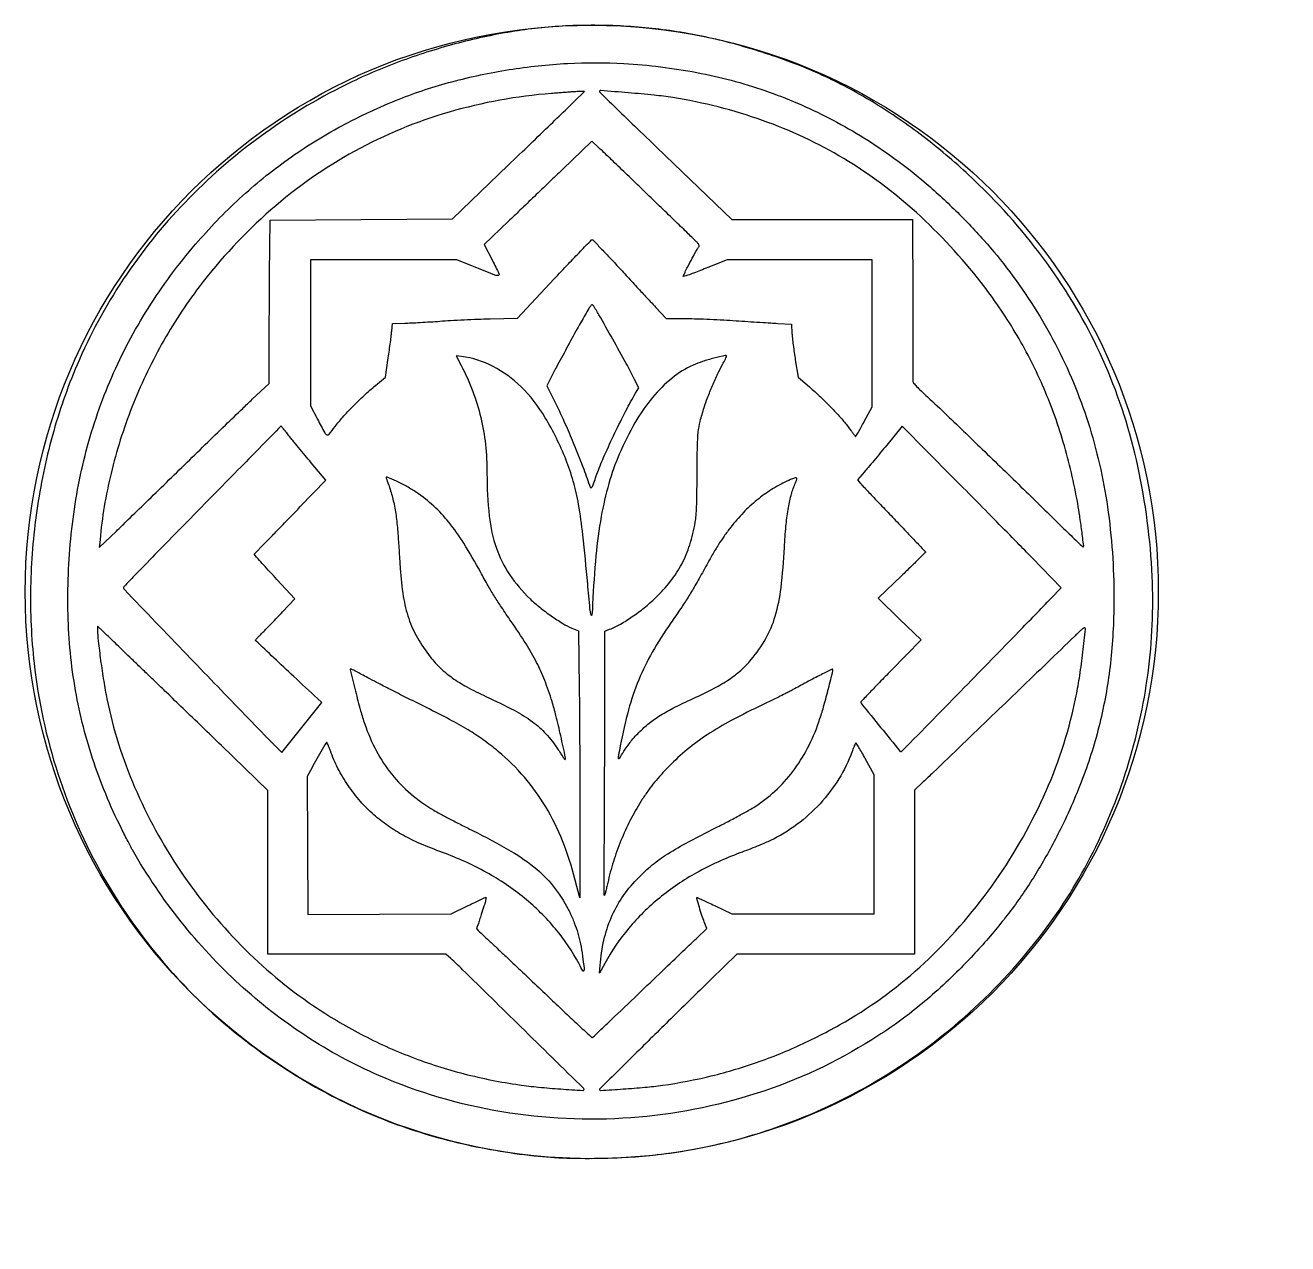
# Model space of a CAD drawing. Header units: millimetres. Extents: x 8 to 202, y 10 to 284.
# Drawn here: x 12.5 to 57.07, y 53 to 96 of the extents above; entities that cross this region are included whole.
import ezdxf

# ---------------------------------------------------------------- set-up
doc = ezdxf.new("R2010")
doc.units = ezdxf.units.MM
doc.layers.add('CUT', color=1, linetype='Continuous')
doc.layers.add('ENGRAVE', color=7, linetype='Continuous')

msp = doc.modelspace()

# ---------------------------------------------------------------- linework, layer by layer
at = {"layer": 'CUT'}
msp.add_circle((32.5, 76), 20, dxfattribs=at)
at = {"layer": 'ENGRAVE'}
for points in [[(22.924, 11.036, 0.000003), (45.118, 11.044, 0.000001), (67.428, 11.053, 0.198812)], [(51.256, 36.96, -0.000006), (50.572, 38.028, -0.000008)]]:
    msp.add_lwpolyline(points, format="xyb", dxfattribs=at)
for points in [[(31.57, 95.975, 0.029331), (29.667, 95.771, 0.024072), (27.669, 95.339, 0.023679), (25.685, 94.706, 0.025621), (23.822, 93.903, 0.043025), (20.791, 92.068, 0.043871), (18.14, 89.751, 0.044373), (15.96, 87.035, 0.046238), (14.328, 84.013, 0.033665), (13.46, 81.522, 0.03131), (12.908, 78.876, 0.03113), (12.689, 76.166, 0.032321), (12.812, 73.484, 0.050742), (13.651, 69.592, 0.050919), (15.255, 65.953, 0.050997), (17.559, 62.718, 0.051214), (20.467, 60.022, 0.03308), (22.75, 58.529, 0.034919), (25.17, 57.38, 0.034727), (27.739, 56.575, 0.031995), (30.466, 56.105, 0.01873), (31.623, 56.025, 0.013837), (32.906, 56.02, 0.013687), (34.206, 56.086, 0.016702), (35.417, 56.222, 0.048925), (39.092, 57.133, 0.047899), (42.549, 58.745, 0.047595), (45.655, 60.997, 0.047041), (48.292, 63.804, 0.04586), (50.098, 66.629, 0.043428), (51.397, 69.787, 0.043162), (52.137, 73.141, 0.044058), (52.283, 76.55, 0.042141), (51.776, 80.44, 0.048764), (50.632, 83.996, 0.049381), (48.837, 87.226, 0.045154), (46.395, 90.148, 0.023288), (44.805, 91.594, 0.025747), (43.137, 92.834, 0.026674), (41.41, 93.858, 0.029553), (39.641, 94.653, 0.023339), (37.615, 95.317, 0.026939), (35.63, 95.753, 0.027294), (33.633, 95.969, 0.025228)], [(33.635, 94.649, -0.032146), (36.207, 94.333, -0.036209), (38.614, 93.694, -0.036662), (40.878, 92.724, -0.034597), (43.022, 91.418, -0.021027), (44.156, 90.54, -0.017724), (45.282, 89.52, -0.017676), (46.336, 88.42, -0.020536), (47.255, 87.3, -0.041549), (48.869, 84.746, -0.042831), (50.019, 81.985, -0.041721), (50.705, 79.002, -0.035708), (50.933, 75.785, -0.025603), (50.822, 73.622, -0.030466), (50.489, 71.607, -0.030795), (49.917, 69.664, -0.027213), (49.091, 67.723, -0.019116), (48.335, 66.32, -0.022388), (47.509, 65.054, -0.022228), (46.568, 63.859, -0.018355), (45.464, 62.67, -0.012135), (44.712, 61.953, -0.01517), (43.979, 61.326, -0.01542), (43.219, 60.754, -0.013312), (42.388, 60.199, -0.062768), (38.339, 58.311, -0.059731), (33.879, 57.445, -0.059458), (29.321, 57.656, -0.061095), (24.985, 58.937, -0.042758), (22.416, 60.323, -0.040323), (20.065, 62.15, -0.03962), (18, 64.365, -0.038166), (16.282, 66.905, -0.009009), (16.229, 67.003, -0.001502), (16.13, 67.194, -0.001646), (16.015, 67.419, -0.001458), (15.896, 67.654, -0.036577), (14.876, 70.129, -0.038397), (14.248, 72.686, -0.037399), (14.007, 75.371, -0.031425), (14.144, 78.224, -0.036077), (14.656, 80.987, -0.038709), (15.552, 83.58, -0.038686), (16.837, 86.006, -0.035951), (18.509, 88.269, -0.029578), (20.069, 89.885, -0.031246), (21.781, 91.275, -0.0312), (23.656, 92.442, -0.029311), (25.7, 93.394, -0.029498), (27.565, 94.008, -0.025593), (29.579, 94.433, -0.025466), (31.638, 94.653, -0.028349)], [(31.734, 93.643, -0.000305), (31.649, 93.636, -0.000049), (31.481, 93.623, -0.000054), (31.284, 93.608, -0.000047), (31.078, 93.592, 0.051669), (27.464, 92.935, 0.0547), (24.135, 91.557, 0.054478), (21.172, 89.483, 0.050511), (18.642, 86.771, 0.035187), (17.315, 84.741, 0.033739), (16.264, 82.517, 0.033959), (15.528, 80.187, 0.036837), (15.139, 77.841), (15.114, 77.568), (15.719, 78.151, 0.000921), (16.061, 78.482, 0.00018), (16.675, 79.078, 0.000191), (17.39, 79.774, 0.000177), (18.122, 80.488, -0.000472), (18.854, 81.2, -0.000515), (19.566, 81.89, -0.000481), (20.177, 82.48, -0.002558), (20.513, 82.8), (21.105, 83.36), (21.109, 84.347, -0.000452), (21.111, 84.854, -0.000147), (21.116, 85.601, -0.000147), (21.121, 86.432, -0.000165), (21.127, 87.231), (21.141, 89.127), (24.362, 89.145), (27.583, 89.163), (29.549, 91.058, 0.000124), (30.329, 91.809, 0.000159), (31.045, 92.501, 0.000121), (31.645, 93.08, 0.001393), (31.88, 93.309), (32.245, 93.665), (32.062, 93.66, 0.003123), (31.982, 93.657, 0.002147), (31.891, 93.652, 0.002164), (31.803, 93.647, 0.004406)], [(32.773, 93.656, 0.202751), (32.779, 93.643, 0.000022), (33.459, 92.983, 0.00062), (34.212, 92.254, 0.000374), (35.106, 91.391), (37.439, 89.145), (40.63, 89.145), (43.822, 89.145), (43.829, 86.328, 0.000128), (43.831, 85.243, 0.000204), (43.834, 84.315, 0.000035), (43.838, 83.495, 0.011495), (43.839, 83.43, 0.163603), (43.861, 83.374, 0.013536), (43.967, 83.255, 0.013847), (44.124, 83.097, 0.005184), (44.352, 82.883, -0.0056), (45.036, 82.242, -0.000875), (46.37, 80.958, -0.001036), (47.833, 79.539, -0.001388), (49.154, 78.246, 0.002218), (49.417, 77.989, 0.003697), (49.641, 77.775, 0.00055), (49.84, 77.589, 0.404397), (49.853, 77.589, 0.23206), (49.866, 77.627, 0.000657), (49.797, 78.168, 0.004266), (49.724, 78.688, 0.007423), (49.655, 79.118, 0.02758), (49.144, 81.288, 0.031418), (48.413, 83.294, 0.031968), (47.45, 85.163, 0.030612), (46.244, 86.921, 0.042598), (43.958, 89.388, 0.049574), (41.393, 91.294, 0.050175), (38.531, 92.641, 0.04548), (35.362, 93.446, 0.013779), (34.702, 93.533, 0.005474), (33.793, 93.616, 0.000881), (32.815, 93.694, 0.437032)], [(31.461, 90.907, -0.000208), (31, 90.464, -0.00014), (30.474, 89.959, -0.000141), (29.965, 89.471, -0.00028), (29.561, 89.084), (28.7, 88.261), (28.992, 87.695, -0.00435), (29.224, 87.235, -0.431445), (29.201, 87.174, -0.19617), (29.11, 87.173, -0.001527), (28.412, 87.45), (27.73, 87.723), (25.147, 87.723), (22.564, 87.723), (22.564, 85.149), (22.564, 82.575), (22.817, 82.095, 0.002882), (23.076, 81.612, 0.172427), (23.149, 81.546, 0.331114), (23.225, 81.566, 0.00981), (23.439, 81.84, -0.022171), (23.704, 82.163, -0.011399), (24.062, 82.544, -0.011004), (24.465, 82.936, -0.01247), (24.868, 83.293), (25.214, 83.584), (25.314, 84.259, 0.00208), (25.354, 84.537, 0.002085), (25.392, 84.816, 0.002036), (25.423, 85.059, 0.008311), (25.438, 85.207), (25.463, 85.48), (25.9, 85.489, 0.006644), (26.122, 85.496, 0.002265), (26.445, 85.513, 0.002252), (26.801, 85.534, 0.002595), (27.14, 85.557, -0.0046), (27.516, 85.582, -0.002334), (27.99, 85.606, -0.002318), (28.479, 85.627, -0.003461), (28.907, 85.64), (29.872, 85.663), (31.173, 87.048, -0.001342), (31.675, 87.58, -0.002194), (32.103, 88.027, -0.000266), (32.486, 88.423, -0.20313), (32.512, 88.434, -0.203663), (32.537, 88.423, -0.000511), (32.81, 88.139, -0.003056), (33.117, 87.816, -0.001885), (33.474, 87.431, 0.000209), (33.855, 87.019, 0.000213), (34.235, 86.609, 0.000207), (34.565, 86.253, 0.000877), (34.763, 86.04), (35.125, 85.652), (35.86, 85.648, -0.006533), (36.212, 85.642, -0.002974), (36.672, 85.625, -0.002944), (37.157, 85.601, -0.004043), (37.592, 85.574, 0.000861), (38.009, 85.545, 0.000797), (38.437, 85.517, 0.000795), (38.818, 85.493, 0.00267), (39.067, 85.479), (39.545, 85.455), (39.566, 85.128, 0.011398), (39.581, 84.962, 0.003771), (39.61, 84.718, 0.003753), (39.646, 84.448, 0.004254), (39.685, 84.19), (39.782, 83.579), (40.183, 83.235, -0.012911), (40.573, 82.883, -0.010743), (40.971, 82.489, -0.01103), (41.325, 82.105, -0.023189), (41.579, 81.789, 0.003541), (41.664, 81.675, 0.00563), (41.739, 81.578, 0.001643), (41.805, 81.495, 0.211289), (41.816, 81.489, 0.284605), (41.827, 81.495, 0.000806), (41.912, 81.642, 0.004268), (42.007, 81.811, 0.00261), (42.117, 82.012), (42.4, 82.536), (42.4, 85.13), (42.4, 87.723), (39.839, 87.723), (37.277, 87.723), (36.602, 87.452, -0.001843), (36.337, 87.346, -0.002517), (36.096, 87.253, -0.001646), (35.894, 87.177, -0.029009), (35.827, 87.156), (35.726, 87.131), (35.794, 87.29, -0.019562), (35.879, 87.467, -0.003859), (36.045, 87.778, -0.002639), (36.218, 88.091, -0.042504), (36.285, 88.191, 0.259892), (36.292, 88.228, 0.073851), (36.264, 88.281, 0.036055), (36.198, 88.358, 0.007631), (36.072, 88.483, -0.000842), (35.907, 88.641, -0.000067), (35.471, 89.062, -0.000091), (34.952, 89.563, -0.000069), (34.384, 90.111, 0.00041), (33.818, 90.657, 0.000551), (33.305, 91.15, 0.000375), (32.873, 91.563, 0.005932), (32.725, 91.702), (32.5, 91.906)], [(32.264, 85.778, 0.003779), (31.989, 85.288, 0.001442), (31.612, 84.601, 0.001271), (31.249, 83.929, 0.006896), (31.058, 83.562), (30.915, 83.278), (31.254, 82.59, -0.009811), (31.516, 82.033, -0.005782), (31.807, 81.357, -0.005701), (32.092, 80.655, -0.007643), (32.332, 80.011, 0.00392), (32.447, 79.696, 0.45927), (32.484, 79.682, 0.177671), (32.521, 79.726, 0.00112), (32.705, 80.219, -0.016376), (32.951, 80.825, -0.007176), (33.315, 81.612, -0.007209), (33.707, 82.399, -0.014077), (34.046, 83.012), (34.159, 83.204), (34.008, 83.504, 0.009099), (33.718, 84.058, 0.002482), (33.239, 84.922, 0.001877), (32.754, 85.78, 0.019368), (32.539, 86.125, 0.36546), (32.505, 86.134, 0.11915), (32.462, 86.1, 0.033426), (32.395, 86.002, 0.004142)], [(27.892, 83.992, -0.028259), (28.299, 83.078, -0.032309), (28.581, 82.163, -0.031903), (28.744, 81.21, -0.026328), (28.8, 80.18, 0.026604), (28.881, 78.679, 0.056139), (29.135, 77.542, 0.066116), (29.6, 76.612, 0.052975), (30.324, 75.756, 0.022837), (30.661, 75.461, 0.015636), (31.069, 75.157, 0.015719), (31.474, 74.893, 0.036185), (31.798, 74.726), (32.032, 74.627), (32.057, 72.6, -0.00123), (32.066, 71.634, -0.000573), (32.073, 70.38, -0.000568), (32.078, 69.065, -0.000794), (32.079, 67.89), (32.077, 65.207), (31.918, 65.827, 0.031662), (31.467, 67.216, 0.040523), (30.872, 68.421, 0.042625), (30.119, 69.466, 0.042016), (29.196, 70.373, 0.017283), (28.668, 70.781, 0.019973), (28.138, 71.132, 0.015428), (27.479, 71.503, 0.005567), (26.52, 71.992, -0.001329), (25.961, 72.27, -0.001285), (25.397, 72.555, -0.001268), (24.902, 72.809, -0.004724), (24.593, 72.972, 0.001087), (24.37, 73.091, 0.001756), (24.18, 73.192, 0.000262), (24.011, 73.281, 0.121096), (23.999, 73.284, 0.486568), (23.971, 73.249, 0.001053), (24.156, 72.501, 0.005842), (24.338, 71.809, 0.01652), (24.486, 71.333, 0.038599), (24.902, 70.379, 0.047001), (25.437, 69.567, 0.047743), (26.107, 68.878, 0.041958), (26.924, 68.295, 0.011387), (27.126, 68.182, 0.002571), (27.474, 67.998, 0.002663), (27.878, 67.791, 0.00258), (28.289, 67.585, -0.016957), (29.647, 66.855, -0.043236), (30.56, 66.213, -0.05555), (31.209, 65.53, -0.049571), (31.72, 64.696, -0.019239), (31.883, 64.326, -0.022293), (32.007, 63.961, -0.021723), (32.102, 63.578, -0.016676), (32.172, 63.154, -0.002044), (32.229, 62.708, -0.133507), (32.218, 62.632, -0.618585), (32.185, 62.63, -0.007442), (32.051, 62.873, 0.051937), (31.216, 64.114, 0.047627), (30.122, 65.197, 0.045228), (28.785, 66.1, 0.038206), (27.231, 66.808, -0.013485), (26.455, 67.116, -0.024204), (25.839, 67.417, -0.027442), (25.311, 67.745, -0.02522), (24.806, 68.139, -0.035227), (24.331, 68.611, -0.029992), (23.9, 69.17, -0.029961), (23.538, 69.777, -0.034929), (23.271, 70.394, 0.005845), (23.229, 70.509, 0.009404), (23.19, 70.606, 0.003702), (23.155, 70.687, 0.296349), (23.144, 70.695, 0.268059), (23.122, 70.682, 0.000683), (22.938, 70.365, 0.004308), (22.75, 70.034, 0.004271), (22.567, 69.698), (22.454, 69.486), (22.463, 67.055), (22.473, 64.624), (25.007, 64.636), (27.541, 64.648), (28.138, 64.937, -0.000833), (28.368, 65.047, -0.001352), (28.564, 65.14, -0.000169), (28.739, 65.223, -0.110588), (28.749, 65.225, -0.463963), (28.767, 65.204, -0.019002), (28.744, 65.092, -0.015352), (28.694, 64.916, -0.003421), (28.598, 64.618, 0.000327), (28.536, 64.426, 0.000536), (28.483, 64.264, 0.000037), (28.435, 64.118, 0.078739), (28.434, 64.113, 0.206131), (28.436, 64.109, 0.000025), (28.646, 63.911, 0.000672), (28.878, 63.691, 0.000405), (29.155, 63.432, -0.000842), (29.52, 63.088, -0.000288), (30.048, 62.589, -0.000286), (30.631, 62.037, -0.000331), (31.185, 61.511, 0.001267), (31.689, 61.034, 0.002093), (32.118, 60.634, 0.000195), (32.502, 60.278, 0.288002), (32.52, 60.275, 0.094945), (32.538, 60.286, 0.000227), (32.761, 60.496, 0.001462), (33.012, 60.733, 0.000908), (33.306, 61.014, -0.000211), (34.236, 61.905, -0.000275), (35.087, 62.72, -0.000272), (35.794, 63.394, -0.001354), (36.191, 63.771), (36.564, 64.123), (36.472, 64.355, -0.013984), (36.39, 64.581, -0.006789), (36.297, 64.875, -0.001489), (36.206, 65.183, -0.274493), (36.214, 65.214, -0.310905), (36.225, 65.216, -0.000586), (36.402, 65.137, -0.003704), (36.601, 65.045, -0.00225), (36.836, 64.934), (37.446, 64.642), (39.959, 64.642), (42.473, 64.642), (42.473, 67.095), (42.473, 69.548), (42.155, 70.121, 0.004883), (42.032, 70.339, 0.008362), (41.924, 70.518, 0.002962), (41.83, 70.666, 0.49718), (41.814, 70.667, 0.079366), (41.8, 70.646, 0.003557), (41.767, 70.568, 0.005901), (41.729, 70.473, 0.00418), (41.689, 70.366, -0.049976), (41.218, 69.402, -0.047343), (40.558, 68.53, -0.0471), (39.743, 67.794, -0.048354), (38.81, 67.231, -0.01126), (38.622, 67.146, -0.003789), (38.342, 67.03, -0.003767), (38.032, 66.906, -0.004306), (37.732, 66.793, 0.037723), (36.2, 66.091, 0.045085), (34.886, 65.201, 0.047234), (33.803, 64.131, 0.049447), (32.958, 62.892), (32.769, 62.545), (32.792, 62.819, -0.034514), (32.93, 63.715, -0.045302), (33.184, 64.503, -0.047067), (33.566, 65.208, -0.042171), (34.086, 65.858, -0.028732), (34.573, 66.315, -0.029806), (35.102, 66.707, -0.021507), (35.808, 67.124, -0.006911), (36.888, 67.684, 0.004456), (37.318, 67.904, 0.004492), (37.743, 68.131, 0.004385), (38.11, 68.335, 0.018061), (38.326, 68.469, 0.044677), (39.051, 69.053, 0.043512), (39.668, 69.762, 0.042023), (40.17, 70.591, 0.036336), (40.556, 71.533, 0.010891), (40.696, 71.998, 0.005396), (40.856, 72.594, 0.000966), (41.015, 73.221, 0.263878), (41.001, 73.273, 0.319168), (40.984, 73.276, 0.001286), (40.802, 73.187, 0.005541), (40.594, 73.082, 0.00338), (40.351, 72.954, 0.000017), (40.09, 72.815, 0.000017), (39.83, 72.676, 0.000017), (39.603, 72.554, 0.000067), (39.464, 72.48, -0.006852), (39.325, 72.408, -0.001657), (39.091, 72.292, -0.0017), (38.823, 72.161, -0.001689), (38.553, 72.031, 0.011162), (37.424, 71.463, 0.022806), (36.571, 70.958, 0.027227), (35.872, 70.444, 0.026553), (35.227, 69.852, 0.009363), (34.944, 69.553, 0.014592), (34.713, 69.284, 0.015001), (34.502, 69.007, 0.010709), (34.283, 68.685, 0.023837), (33.901, 68.033, 0.021183), (33.567, 67.321, 0.020998), (33.291, 66.577, 0.022291), (33.084, 65.827, -0.002449), (33.044, 65.653, -0.003045), (33.004, 65.491, -0.002483), (32.97, 65.356, -0.022992), (32.952, 65.298, -0.829973), (32.938, 65.3, -0.002888), (32.933, 65.606, -0.00439), (32.932, 66.022, -0.001771), (32.937, 66.589, 0.001882), (32.944, 67.334, 0.000479), (32.95, 68.541, 0.000488), (32.955, 69.92, 0.000495), (32.956, 71.293), (32.956, 74.614), (33.129, 74.684, 0.032712), (33.514, 74.87, 0.021601), (33.931, 75.13, 0.020469), (34.352, 75.444, 0.019966), (34.749, 75.794, 0.035373), (35.28, 76.379, 0.045763), (35.674, 76.986, 0.044941), (35.956, 77.665, 0.03237), (36.151, 78.461, 0.022841), (36.182, 78.702, 0.011146), (36.201, 79.01, 0.006947), (36.212, 79.455, 0.00177), (36.217, 80.175, -0.003333), (36.228, 81.15, -0.021995), (36.258, 81.637, -0.034773), (36.326, 82.022, -0.016348), (36.464, 82.509, -0.015813), (36.586, 82.854, -0.00787), (36.762, 83.283, -0.007867), (36.951, 83.705, -0.01611), (37.115, 84.029, 0.003317), (37.17, 84.132, 0.005025), (37.216, 84.221, 0.002057), (37.255, 84.299, 0.115197), (37.258, 84.314, 0.48289), (37.212, 84.351, 0.006839), (36.813, 84.253, 0.015342), (36.405, 84.132, 0.026198), (36.074, 84.004, 0.065729), (35.332, 83.546, 0.048455), (34.647, 82.865, 0.042426), (34.024, 81.97, 0.029465), (33.472, 80.867, 0.031851), (33.102, 79.825, 0.025294), (32.833, 78.661, 0.021162), (32.647, 77.284, 0.011613), (32.53, 75.587, -0.009626), (32.505, 75.191, -0.848008), (32.474, 75.188, -0.037457), (32.436, 75.413, -0.001319), (32.355, 76.292, 0.004472), (32.185, 78.015, 0.016677), (32.032, 79.093, 0.025138), (31.847, 79.906, 0.026345), (31.583, 80.683, 0.039378), (30.859, 82.151, 0.063968), (30.002, 83.244, 0.07538), (29.014, 83.961, 0.085858), (27.901, 84.312), (27.713, 84.338)], [(19.226, 79.51, 0.000149), (17.174, 77.418, 0.002004), (16.427, 76.648, 0.000995), (15.98, 76.183, 0.286407), (15.969, 76.133, 0.103727), (15.999, 76.085, 0.000017), (18.205, 73.792, 0.000382), (20.142, 71.781, 0.002848), (21.068, 70.833), (21.561, 70.333), (22.266, 71.215), (22.97, 72.097), (22.812, 72.244, -0.000829), (21.981, 73.017, -0.001337), (21.276, 73.678, -0.000097), (20.642, 74.276, -0.206441), (20.631, 74.3, -0.186288), (20.637, 74.316, -0.002639), (20.707, 74.392, -0.006912), (20.79, 74.48, -0.004449), (20.889, 74.579, 0.004233), (21.018, 74.708, 0.001509), (21.2, 74.895, 0.001497), (21.398, 75.1, 0.001767), (21.585, 75.296), (22.022, 75.76), (21.384, 76.445, -0.0011), (21.134, 76.715, -0.001504), (20.91, 76.959, -0.000973), (20.723, 77.166, -0.017575), (20.666, 77.234), (20.584, 77.337), (20.947, 77.708, 0.001185), (21.144, 77.91, 0.000288), (21.468, 78.244, 0.000295), (21.839, 78.627, 0.000294), (22.21, 79.012), (23.109, 79.945), (22.595, 80.561, -0.000814), (22.378, 80.822, -0.00071), (22.152, 81.096, -0.000713), (21.948, 81.344, -0.002111), (21.808, 81.515, 0.001025), (21.704, 81.644, 0.001687), (21.615, 81.753, 0.000147), (21.535, 81.85, 0.223931), (21.531, 81.852, 0.201036), (21.526, 81.851, 0.000002), (20.851, 81.164, 0.000207), (20.108, 80.408, 0.000124)], [(42.912, 81.185, -0.000769), (42.685, 80.91, -0.000746), (42.455, 80.633, -0.000736), (42.252, 80.391, -0.002766), (42.124, 80.239), (41.882, 79.957), (41.975, 79.846, 0.014475), (42.045, 79.768, 0.000379), (42.365, 79.43, 0.000798), (42.743, 79.033, 0.000546), (43.173, 78.584, -0.001008), (43.596, 78.14, -0.001653), (43.953, 77.762, -0.000159), (44.271, 77.424, -0.190509), (44.278, 77.406, -0.199988), (44.271, 77.389, -0.000313), (44.033, 77.154, -0.002366), (43.763, 76.89, -0.001451), (43.444, 76.581), (42.61, 75.781), (43.368, 75.046), (44.127, 74.311), (43.063, 73.226, 0.001333), (42.655, 72.808, 0.002175), (42.311, 72.451, 0.000272), (42.007, 72.132, 0.192457), (41.999, 72.11, 0.172367), (42.018, 72.056, 0.000256), (42.696, 71.223, 0.000209), (43.379, 70.386, 0.225242), (43.42, 70.366, 0.201821), (43.449, 70.379, 0.00001), (45.649, 72.629, 0.000465), (47.576, 74.603, 0.001999), (48.717, 75.784), (49.07, 76.152), (48.043, 77.207, 0.001067), (47.528, 77.734, 0.00039), (46.795, 78.478, 0.000386), (45.994, 79.29, 0.000462), (45.237, 80.054), (43.457, 81.848)], [(25.238, 80.021, -0.02429), (25.398, 79.571, -0.022093), (25.519, 79.094, -0.020281), (25.606, 78.57, -0.014539), (25.662, 77.978, 0.000001), (25.679, 77.717, 0.000001), (25.7, 77.404, 0.000001), (25.72, 77.091, 0.000001), (25.737, 76.83, 0.022587), (25.847, 75.838, 0.043167), (26.039, 75.06, 0.048101), (26.345, 74.384, 0.036507), (26.8, 73.71, 0.035797), (27.16, 73.314, 0.03579), (27.573, 72.973, 0.030466), (28.087, 72.653, 0.016062), (28.76, 72.316, -0.012705), (29.756, 71.826, -0.037171), (30.405, 71.421, -0.049314), (30.879, 70.997, -0.04104), (31.294, 70.463, 0.002449), (31.392, 70.315, 0.004118), (31.475, 70.192, 0.000697), (31.549, 70.085, 0.467406), (31.556, 70.084, 0.255654), (31.575, 70.15, 0.001017), (31.404, 70.922, 0.005379), (31.236, 71.638, 0.015051), (31.097, 72.135, 0.017443), (30.837, 72.879, 0.025162), (30.552, 73.515, 0.022712), (30.182, 74.165, 0.011097), (29.655, 74.961, -0.00381), (29.312, 75.463, -0.009056), (29.066, 75.843, -0.009532), (28.842, 76.22, -0.004675), (28.57, 76.708, 0.014488), (27.981, 77.719, 0.030429), (27.455, 78.459, 0.037069), (26.919, 79.031, 0.037665), (26.307, 79.515, 0.021154), (25.976, 79.718, 0.01667), (25.602, 79.911, 0.012381), (25.274, 80.056, 0.667249)], [(39.391, 79.91, 0.032069), (38.841, 79.612, 0.031521), (38.33, 79.244, 0.030344), (37.851, 78.802, 0.025448), (37.4, 78.278, 0.011543), (37.174, 77.975, 0.013774), (36.977, 77.678, 0.010237), (36.755, 77.308, 0.003265), (36.44, 76.747, -0.004147), (36.139, 76.216, -0.009011), (35.898, 75.814, -0.008917), (35.641, 75.418, -0.003976), (35.289, 74.906, 0.022747), (34.635, 73.875, 0.032188), (34.158, 72.899, 0.031124), (33.799, 71.846, 0.019426), (33.505, 70.574, 0.002787), (33.443, 70.242, 0.047691), (33.434, 70.132, 0.647103), (33.458, 70.121, 0.069162), (33.51, 70.184, -0.006683), (33.68, 70.451, -0.015615), (33.817, 70.645, -0.017761), (33.953, 70.814, -0.011537), (34.123, 71, -0.029799), (34.479, 71.332, -0.031049), (34.868, 71.615, -0.02424), (35.365, 71.898, -0.009615), (36.073, 72.241, 0.011296), (36.825, 72.607, 0.028337), (37.349, 72.916, 0.035993), (37.757, 73.233, 0.033008), (38.127, 73.614, 0.048617), (38.642, 74.353, 0.055814), (38.976, 75.146, 0.043066), (39.182, 76.149, 0.016272), (39.301, 77.576, -0.01005), (39.353, 78.315, -0.018388), (39.43, 78.913, -0.022447), (39.534, 79.403, -0.036792), (39.671, 79.804, 0.019623), (39.736, 79.977, 0.403002), (39.715, 80.023, 0.193664), (39.643, 80.022, 0.007071)], [(15.053, 74.686, 0.025636), (15.077, 74.271, 0.006172), (15.161, 73.587, 0.006651), (15.269, 72.855, 0.010328), (15.384, 72.226, 0.051278), (16.362, 69.112, 0.046487), (17.979, 66.151, 0.046229), (20.124, 63.524, 0.049386), (22.673, 61.4, 0.028549), (24.351, 60.396, 0.028819), (26.128, 59.593, 0.02868), (27.993, 58.997, 0.02767), (29.937, 58.61, 0.010499), (30.622, 58.527, 0.007232), (31.402, 58.461, 0.001526), (32.184, 58.408, 0.434253), (32.227, 58.448, 0.20045), (32.214, 58.478, 0.000011), (29.993, 60.657, 0.000197), (27.94, 62.67, 0.009407), (27.519, 63.067), (27.351, 63.22), (24.21, 63.22), (21.069, 63.22), (21.066, 66.109), (21.064, 68.999), (19.423, 70.585, 0.000149), (18.746, 71.239, 0.000149), (18.069, 71.892, 0.000146), (17.478, 72.461, 0.000596), (17.119, 72.806, -0.000374), (16.828, 73.085, -0.000263), (16.501, 73.4, -0.000265), (16.188, 73.702, -0.000556), (15.945, 73.937, 0.000369), (15.736, 74.14, 0.000383), (15.528, 74.34, 0.000368), (15.348, 74.513, 0.001666), (15.243, 74.613), (15.052, 74.794)], [(49.565, 74.458, -0.000859), (48.566, 73.492, -0.00014), (46.627, 71.626, -0.000052), (44.548, 69.626, -0.003678), (44.201, 69.297), (43.895, 69.011), (43.895, 66.115), (43.895, 63.22), (40.759, 63.22), (37.623, 63.22), (36.702, 62.32, 0.000419), (35.202, 60.85, 0.000685), (33.932, 59.602, 0.000026), (32.783, 58.469, 0.199595), (32.773, 58.445, 0.433844), (32.811, 58.41, 0.001108), (33.609, 58.461, 0.006215), (34.376, 58.522, 0.011439), (34.998, 58.594, 0.025831), (36.719, 58.923, 0.025091), (38.414, 59.43, 0.024941), (40.06, 60.109, 0.024791), (41.634, 60.949, 0.056003), (44.394, 63.055, 0.049208), (46.755, 65.809, 0.049005), (48.541, 68.983, 0.054428), (49.6, 72.335, 0.011537), (49.726, 73.055, 0.007959), (49.837, 73.874, 0.001859), (49.932, 74.692, 0.452618), (49.888, 74.741, 0.174242), (49.867, 74.734, 0.00321), (49.78, 74.658, 0.0075), (49.679, 74.566, 0.004892)]]:
    msp.add_lwpolyline(points, format="xyb", close=True, dxfattribs=at)

doc.saveas('drawing.dxf')
